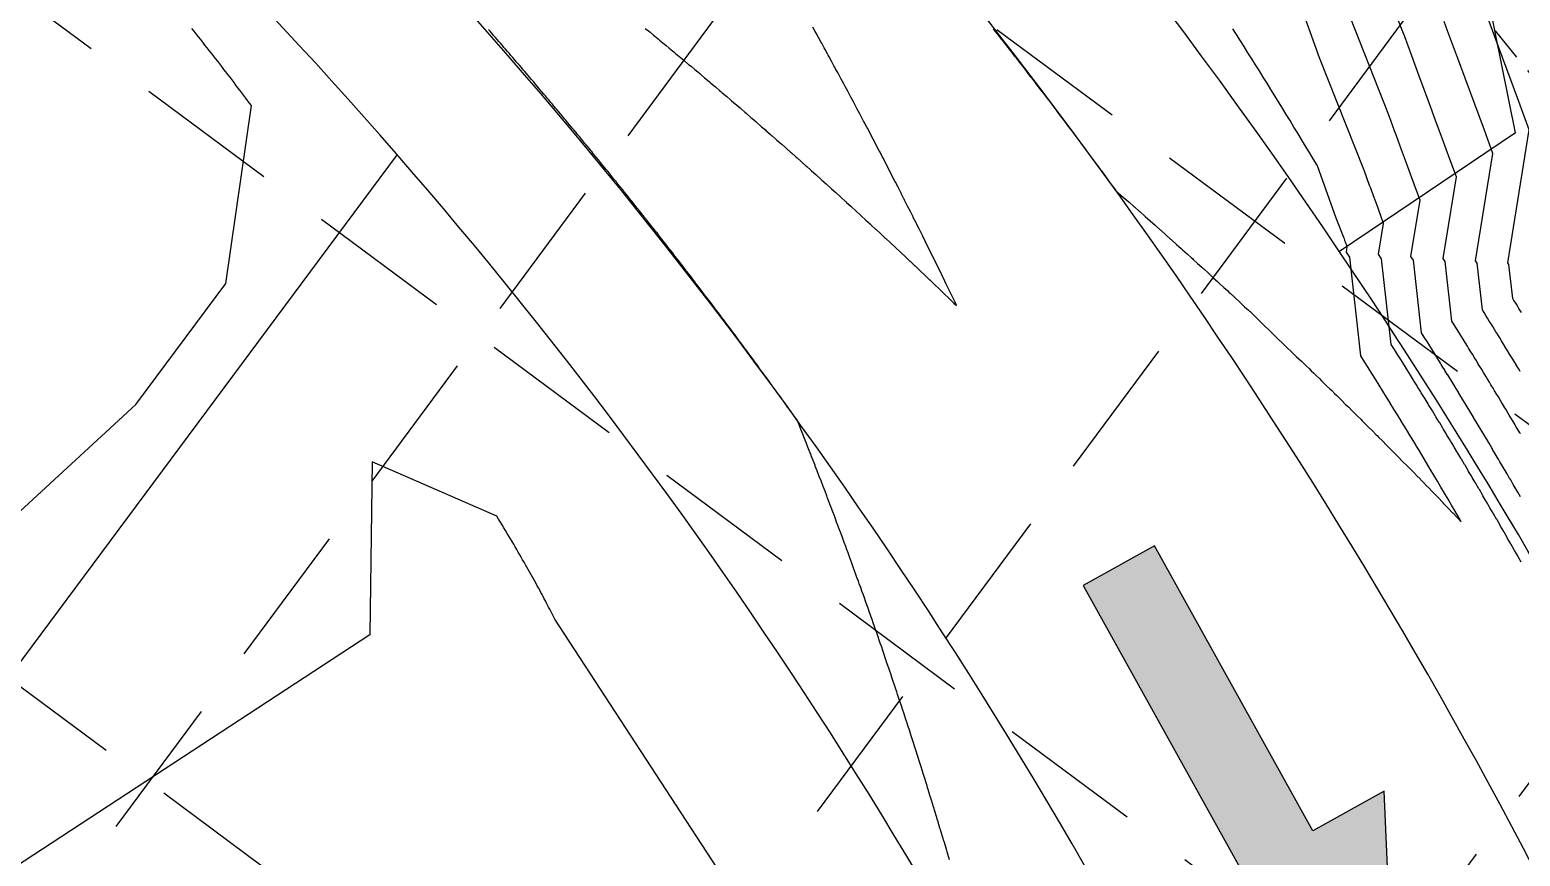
# Model space of a CAD drawing. Header units: feet. Extents: x 2260 to 6199, y 3666 to 7344.
# Drawn here: x 4883.5 to 5023.9, y 4289.2 to 4367 of the extents above; entities that cross this region are included whole.
import ezdxf

# ---------------------------------------------------------------- set-up
doc = ezdxf.new("R2010")
doc.units = ezdxf.units.FT
doc.header["$LTSCALE"] = 40
doc.header["$MEASUREMENT"] = 0
doc.linetypes.add('HIDDEN', pattern=[0.375, 0.25, -0.125])
doc.linetypes.add('TIGHT', pattern=[0.12, 0.08, -0.04])
doc.layers.get('0').update_dxf_attribs({"linetype": 'CONTINUOUS'})
for name, color, linetype in [('BOUNDARY-LINE', 1, 'CONTINUOUS'), ('CONTROL', 8, 'CONTINUOUS'), ('EOP-PROP', 4, 'CONTINUOUS'), ('ESMT-LINE', 6, 'TIGHT'), ('GRID', 254, 'HIDDEN'), ('lots-line', 4, 'CONTINUOUS'), ('PC', 43, 'CONTINUOUS'), ('POND', 5, 'CONTINUOUS'), ('ST-ROW', 2, 'CONTINUOUS')]:
    doc.layers.add(name, color=color, linetype=linetype)

# ---------------------------------------------------------------- blocks, each defined once
blk = doc.blocks.new('arrow')
blk.add_lwpolyline([(-67.01, -25.36), (-59.33, -25.42), (-59.57, -56.14), (-51.89, -56.2), (-51.65, -25.48), (-43.97, -25.54), (-55.3, -2.41), (-67.01, -25.36)], close=True)
at = {"color": 254}
for points in [[(-43.97, -25.54), (-67.01, -25.36), (-55.3, -2.41), (-67.01, -25.36)], [(-59.57, -56.14), (-51.89, -56.2), (-59.33, -25.42), (-51.65, -25.48)]]:
    blk.add_solid(points, dxfattribs=at)

msp = doc.modelspace()

# ---------------------------------------------------------------- hatches: boundary and pattern name
at = {"layer": 'POND'}
h = msp.add_hatch(dxfattribs=at)
h.set_pattern_fill('ANSI31', color=256, scale=60, style=0)
edge = h.paths.add_edge_path()
edge.add_line((4863.35, 6262.33), (4832.61, 6283.58))
edge.add_line((4832.61, 6283.58), (4828.95, 6094.85))
edge.add_line((4828.95, 6094.85), (4828.26, 6021.94))
edge.add_line((4828.26, 6021.94), (4847.63, 5898.39))
edge.add_line((4847.63, 5898.39), (4848.09, 5787.7))
edge.add_line((4848.09, 5787.7), (4853.68, 5749.38))
edge.add_line((4853.68, 5749.38), (4869.8, 5688.77))
edge.add_line((4869.8, 5688.77), (4874.38, 5637.74))
edge.add_line((4874.38, 5637.74), (4884.84, 5598.23))
edge.add_line((4884.84, 5598.23), (4879.89, 5563.29))
edge.add_line((4879.89, 5563.29), (4875.07, 5535.8))
edge.add_line((4875.07, 5535.8), (4886.83, 5492.93))
edge.add_line((4886.83, 5492.93), (4883.05, 5458.46))
edge.add_line((4883.05, 5458.46), (4889.3, 5416.55))
edge.add_line((4889.3, 5416.55), (4906.43, 5313.8))
edge.add_line((4906.43, 5313.8), (4892, 5244.12))
edge.add_line((4892, 5244.12), (4898.16, 5209.04))
edge.add_line((4898.16, 5209.04), (4893.39, 5196.19))
edge.add_line((4893.39, 5196.19), (4908.41, 5098.29))
edge.add_line((4908.41, 5098.29), (4924.31, 5022.58))
edge.add_line((4924.31, 5022.58), (4923.27, 4983.4))
edge.add_line((4923.27, 4983.4), (4937.52, 4964.85))
edge.add_line((4937.52, 4964.85), (4969.27, 4921.35))
edge.add_line((4969.27, 4921.35), (4967.62, 4860.73))
edge.add_line((4967.62, 4860.73), (4960.16, 4836.43))
edge.add_line((4960.16, 4836.43), (4955.17, 4822.59))
edge.add_line((4955.17, 4822.59), (4971.99, 4795.47))
edge.add_line((4971.99, 4795.47), (4979.84, 4773.67))
edge.add_line((4979.84, 4773.67), (4989.69, 4738.4))
edge.add_line((4989.69, 4738.4), (4988.66, 4699.21))
edge.add_line((4988.66, 4699.21), (4985.5, 4689.56))
edge.add_line((4985.5, 4689.56), (4978.63, 4658.69))
edge.add_line((4978.63, 4658.69), (4976.82, 4640.05))
edge.add_line((4976.82, 4640.05), (4998.82, 4615.76))
edge.add_line((4998.82, 4615.76), (5014.41, 4588.23))
edge.add_line((5014.41, 4588.23), (5041.93, 4510.34))
edge.add_line((5041.93, 4510.34), (5037.43, 4487.52))
edge.add_line((5037.43, 4487.52), (5039.13, 4428.44))
edge.add_line((5039.13, 4428.44), (5050.17, 4396.85))
edge.add_line((5050.17, 4396.85), (5077.99, 4337.7))
edge.add_line((5077.99, 4337.7), (5172.27, 4069.55))
edge.add_line((5172.27, 4069.55), (5191.8, 4095.13))
edge.add_line((5191.8, 4095.13), (5125.44, 4396.17))
edge.add_line((5125.44, 4396.17), (5117.34, 4487.53))
edge.add_line((5117.34, 4487.53), (5073.41, 4643.97))
edge.add_line((5073.41, 4643.97), (5064.9, 4695.71))
edge.add_line((5064.9, 4695.71), (5032.39, 4796.89))
edge.add_line((5032.39, 4796.89), (5027.79, 4859.49))
edge.add_line((5027.79, 4859.49), (5015.99, 4975.61))
edge.add_line((5015.99, 4975.61), (4999.41, 5007.17))
edge.add_line((4999.41, 5007.17), (4995.84, 5066.28))
edge.add_line((4995.84, 5066.28), (4938.69, 5327.03))
edge.add_line((4938.69, 5327.03), (4957.4, 5595.01))
edge.add_line((4957.4, 5595.01), (4940.45, 5946.72))
edge.add_line((4940.45, 5946.72), (4931.05, 6032.46))
edge.add_line((4931.05, 6032.46), (4906.39, 6095.71))
edge.add_line((4906.39, 6095.71), (4865.82, 6172.04))
edge.add_line((4865.82, 6172.04), (4864.54, 6247.04))

# ---------------------------------------------------------------- linework, layer by layer
at = {"layer": 'BOUNDARY-LINE', "color": 7}
for q in [(4969.55, 4623.17), (5006.86, 4346.11)]:
    msp.add_line((5023.45, 4357.29), q, dxfattribs=at)
msp.add_arc((4565.37, 4048.39), 532.5, 21.233, 33.9933, dxfattribs=at)
at = {"layer": 'EOP-PROP', "color": 7}
for radius, start in [(518.5, 20.2312), (481.5, 17.5517)]:
    msp.add_arc((4565.37, 4048.39), radius, start, 53.3765, dxfattribs=at)
at = {"layer": 'ESMT-LINE', "color": 7}
msp.add_line((5029.64, 4356.98), (5021.48, 4366.99), dxfattribs=at)
at = {"layer": 'GRID', "linetype": 'HIDDEN', "ltscale": 1.35}
for p, q in [((2648.3, 6091.49), (5250.73, 4162.31)), ((2617.18, 6049.51), (5219.62, 4120.34)), ((2586.07, 6007.54), (5188.5, 4078.36)), ((5828.15, 5555.42), (4738.96, 4086.12)), ((5870.12, 5524.3), (4780.94, 4055)), ((5912.1, 5493.18), (4822.91, 4023.88))]:
    msp.add_line(p, q, dxfattribs=at)
at = {"layer": 'lots-line', "color": 7}
msp.add_line((4918.06, 4355.25), (4847.02, 4259.68), dxfattribs=at)
at = {"layer": 'PC', "color": 43, "flags": 128}
for points, elevation in [([(5023.89, 4328.97), (5023.85, 4329.04), (5023.75, 4329.2), (5023.75, 4329.21), (5023.54, 4329.55), (5023.41, 4329.78), (5023.4, 4329.79), (5023.2, 4330.13), (5023.06, 4330.36), (5023.06, 4330.37), (5022.85, 4330.71), (5022.72, 4330.93), (5022.71, 4330.94), (5022.51, 4331.28), (5022.37, 4331.51), (5022.37, 4331.52), (5022.16, 4331.86), (5022.03, 4332.09), (5022.02, 4332.09), (5021.82, 4332.43), (5021.68, 4332.66), (5021.67, 4332.67), (5021.47, 4333.01), (5021.33, 4333.24), (5021.33, 4333.25), (5021.12, 4333.58), (5020.98, 4333.81), (5020.98, 4333.82), (5020.77, 4334.16), (5020.64, 4334.38), (5020.63, 4334.39), (5020.42, 4334.73), (5020.29, 4334.96), (5020.28, 4334.97), (5020.07, 4335.31), (5019.93, 4335.53), (5019.93, 4335.54), (5019.72, 4335.88), (5019.58, 4336.1), (5019.58, 4336.11), (5019.37, 4336.45), (5019.23, 4336.68), (5019.23, 4336.69), (5019.02, 4337.02), (5018.91, 4337.2), (5018.7, 4337.54), (5018.49, 4337.87), (5018.28, 4338.21), (5018.08, 4338.54), (5017.87, 4338.88), (5017.66, 4339.21), (5017.45, 4339.55), (5016.81, 4345.17), (5016.62, 4345.46), (5017.87, 4353.17), (5017.26, 4354.83), (5016.57, 4356.71), (5015.88, 4358.57), (5015.34, 4360.04), (5014.62, 4361.97), (5014.37, 4362.65), (5013.67, 4364.54), (5012.98, 4366.43), (5012.89, 4366.67), (5001.86, 4394.54)], 542), ([(5023.96, 4316.88), (5023.68, 4317.38), (5023.64, 4317.45), (5023.64, 4317.46), (5023.35, 4317.96), (5023.31, 4318.03), (5023.31, 4318.03), (5023.02, 4318.53), (5022.98, 4318.61), (5022.98, 4318.61), (5022.69, 4319.11), (5022.65, 4319.18), (5022.65, 4319.19), (5022.36, 4319.69), (5022.32, 4319.76), (5022.32, 4319.76), (5022.03, 4320.26), (5021.99, 4320.34), (5021.99, 4320.34), (5021.7, 4320.84), (5021.66, 4320.91), (5021.65, 4320.91), (5021.37, 4321.41), (5021.32, 4321.49), (5021.32, 4321.49), (5021.03, 4321.99), (5020.99, 4322.06), (5020.99, 4322.06), (5020.7, 4322.56), (5020.65, 4322.64), (5020.65, 4322.64), (5020.36, 4323.13), (5020.32, 4323.21), (5020.32, 4323.21), (5020.03, 4323.71), (5019.98, 4323.78), (5019.98, 4323.79), (5019.69, 4324.28), (5019.65, 4324.35), (5019.64, 4324.36), (5019.35, 4324.85), (5019.31, 4324.93), (5019.31, 4324.93), (5019.02, 4325.42), (5018.97, 4325.5), (5018.97, 4325.5), (5018.68, 4325.99), (5018.67, 4326.02), (5018.63, 4326.07), (5018.63, 4326.07), (5018.34, 4326.56), (5018.29, 4326.64), (5018.29, 4326.65), (5018, 4327.14), (5017.95, 4327.21), (5017.95, 4327.22), (5017.66, 4327.71), (5017.61, 4327.78), (5017.61, 4327.79), (5017.32, 4328.28), (5017.27, 4328.35), (5017.27, 4328.36), (5016.98, 4328.84), (5016.93, 4328.92), (5016.93, 4328.93), (5016.63, 4329.41), (5016.59, 4329.49), (5016.58, 4329.49), (5016.29, 4329.98), (5016.24, 4330.06), (5016.24, 4330.06), (5015.94, 4330.55), (5015.9, 4330.63), (5015.9, 4330.63), (5015.6, 4331.12), (5015.55, 4331.2), (5015.55, 4331.2), (5015.25, 4331.69), (5015.21, 4331.76), (5015.2, 4331.77), (5014.91, 4332.25), (5014.86, 4332.33), (5014.86, 4332.33), (5014.56, 4332.82), (5014.51, 4332.9), (5014.51, 4332.9), (5014.21, 4333.38), (5014.16, 4333.46), (5014.16, 4333.47), (5013.86, 4333.95), (5013.83, 4334.01), (5013.53, 4334.49), (5013.23, 4334.98), (5012.93, 4335.46), (5012.63, 4335.94), (5012.33, 4336.42), (5012.03, 4336.9), (5011.73, 4337.38), (5010.82, 4345.44), (5010.54, 4345.86), (5011.01, 4348.77), (5010.78, 4349.39), (5010.52, 4350.1), (5010.26, 4350.8), (5010.06, 4351.36), (5009.79, 4352.09), (5009.69, 4352.34), (5009.43, 4353.06), (5009.17, 4353.77), (5009.14, 4353.86), (5004.98, 4364.36), (4994.81, 4392.64)], 544), ([(5023.89, 4323.03), (5023.65, 4323.45), (5023.56, 4323.6), (5023.56, 4323.61), (5023.31, 4324.03), (5023.23, 4324.18), (5023.22, 4324.19), (5022.98, 4324.61), (5022.89, 4324.76), (5022.88, 4324.76), (5022.64, 4325.18), (5022.55, 4325.33), (5022.55, 4325.34), (5022.3, 4325.76), (5022.21, 4325.91), (5022.21, 4325.92), (5021.96, 4326.33), (5021.87, 4326.49), (5021.87, 4326.49), (5021.62, 4326.91), (5021.53, 4327.06), (5021.53, 4327.07), (5021.28, 4327.48), (5021.26, 4327.53), (5021.19, 4327.64), (5021.19, 4327.64), (5020.94, 4328.06), (5020.85, 4328.21), (5020.85, 4328.22), (5020.6, 4328.63), (5020.51, 4328.78), (5020.5, 4328.79), (5020.26, 4329.21), (5020.17, 4329.36), (5020.16, 4329.36), (5019.91, 4329.78), (5019.82, 4329.93), (5019.82, 4329.94), (5019.57, 4330.35), (5019.48, 4330.5), (5019.47, 4330.51), (5019.22, 4330.92), (5019.13, 4331.08), (5019.13, 4331.08), (5018.88, 4331.5), (5018.79, 4331.65), (5018.78, 4331.65), (5018.53, 4332.07), (5018.44, 4332.22), (5018.44, 4332.23), (5018.19, 4332.64), (5018.09, 4332.79), (5018.09, 4332.8), (5017.84, 4333.21), (5017.75, 4333.36), (5017.74, 4333.37), (5017.49, 4333.78), (5017.4, 4333.93), (5017.39, 4333.94), (5017.14, 4334.35), (5017.05, 4334.5), (5017.04, 4334.51), (5016.79, 4334.92), (5016.7, 4335.07), (5016.69, 4335.08), (5016.44, 4335.49), (5016.37, 4335.6), (5016.11, 4336.01), (5015.86, 4336.42), (5015.61, 4336.83), (5015.35, 4337.24), (5015.1, 4337.65), (5014.84, 4338.06), (5014.59, 4338.46), (5013.81, 4345.3), (5013.58, 4345.66), (5014.44, 4350.97), (5014.02, 4352.11), (5013.54, 4353.4), (5013.07, 4354.69), (5012.7, 4355.7), (5012.21, 4357.03), (5012.03, 4357.5), (5011.55, 4358.8), (5011.07, 4360.1), (5011.01, 4360.26), (5003.42, 4379.45)], 543), ([(5023.99, 4340.38), (5023.88, 4340.58), (5023.76, 4340.77), (5023.64, 4340.96), (5023.52, 4341.15), (5023.4, 4341.34), (5023.28, 4341.52), (5023.17, 4341.71), (5022.81, 4344.89), (5022.7, 4345.06), (5024.73, 4357.57), (5023.74, 4360.26), (5022.61, 4363.31), (5021.5, 4366.33), (5020.62, 4368.72)], 540), ([(4861.88, 4302.64), (4893.44, 4331.73), (4901.92, 4343.11), (4904.34, 4359.86), (4904.16, 4360.1), (4903.98, 4360.34), (4903.8, 4360.58), (4903.62, 4360.82), (4903.44, 4361.07), (4903.25, 4361.31), (4903.07, 4361.55), (4902.88, 4361.8), (4902.7, 4362.04), (4902.51, 4362.29), (4902.32, 4362.54), (4902.13, 4362.79), (4901.94, 4363.03), (4901.74, 4363.28), (4901.55, 4363.54), (4901.36, 4363.79), (4901.16, 4364.04), (4900.96, 4364.29), (4900.77, 4364.55), (4900.57, 4364.8), (4900.37, 4365.06), (4900.17, 4365.31), (4899.96, 4365.57), (4899.76, 4365.83), (4899.56, 4366.09), (4899.35, 4366.35), (4899.14, 4366.61), (4898.93, 4366.87), (4898.73, 4367.14)], 546), ([(4970.11, 4288.84), (4969.89, 4289.59), (4969.85, 4289.71), (4969.81, 4289.84), (4969.59, 4290.57), (4969.55, 4290.7), (4969.51, 4290.83), (4969.3, 4291.55), (4969.26, 4291.69), (4969.21, 4291.83), (4969.01, 4292.52), (4968.96, 4292.67), (4968.91, 4292.82), (4968.71, 4293.5), (4968.66, 4293.66), (4968.61, 4293.82), (4968.41, 4294.47), (4968.36, 4294.64), (4968.3, 4294.81), (4968.11, 4295.45), (4968.05, 4295.62), (4968, 4295.8), (4967.94, 4295.98), (4967.75, 4296.6), (4967.69, 4296.79), (4967.63, 4296.98), (4967.44, 4297.58), (4967.38, 4297.78), (4967.31, 4297.97), (4967.13, 4298.56), (4967.06, 4298.76), (4967, 4298.97), (4966.82, 4299.53), (4966.75, 4299.75), (4966.68, 4299.96), (4966.5, 4300.51), (4966.43, 4300.73), (4966.36, 4300.96), (4966.19, 4301.48), (4966.11, 4301.71), (4966.03, 4301.95), (4965.87, 4302.46), (4965.79, 4302.69), (4965.71, 4302.94), (4965.55, 4303.43), (4965.46, 4303.68), (4965.38, 4303.93), (4965.22, 4304.4), (4965.14, 4304.65), (4965.05, 4304.91), (4964.9, 4305.37), (4964.81, 4305.63), (4964.72, 4305.9), (4964.57, 4306.34), (4964.48, 4306.61), (4964.39, 4306.88), (4964.25, 4307.3), (4964.15, 4307.58), (4964.05, 4307.87), (4963.92, 4308.27), (4963.82, 4308.56), (4963.72, 4308.85), (4963.59, 4309.23), (4963.48, 4309.53), (4963.38, 4309.83), (4963.25, 4310.2), (4963.14, 4310.5), (4963.04, 4310.81), (4962.92, 4311.16), (4962.81, 4311.47), (4962.69, 4311.79), (4962.66, 4311.89), (4962.54, 4312.21), (4962.43, 4312.54), (4962.31, 4312.86), (4962.2, 4313.18), (4962.09, 4313.51), (4961.96, 4313.84), (4961.86, 4314.14), (4961.74, 4314.47), (4961.61, 4314.82), (4961.52, 4315.09), (4961.39, 4315.44), (4961.26, 4315.8), (4961.17, 4316.05), (4961.04, 4316.41), (4960.91, 4316.77), (4960.82, 4317.01), (4960.69, 4317.37), (4960.55, 4317.74), (4960.41, 4318.12), (4960.34, 4318.34), (4960.19, 4318.71), (4960.05, 4319.1), (4959.98, 4319.3), (4959.84, 4319.68), (4959.69, 4320.08), (4959.62, 4320.26), (4959.47, 4320.65), (4959.32, 4321.05), (4959.26, 4321.22), (4959.11, 4321.62), (4958.95, 4322.03), (4958.9, 4322.18), (4958.74, 4322.59), (4958.59, 4323), (4958.54, 4323.13), (4958.38, 4323.55), (4958.21, 4323.98), (4958.17, 4324.09), (4958.01, 4324.52), (4957.84, 4324.95), (4957.8, 4325.04), (4957.64, 4325.48), (4957.46, 4325.92), (4957.44, 4326), (4957.26, 4326.44), (4957.09, 4326.89), (4957.06, 4326.95), (4956.89, 4327.4), (4956.71, 4327.86), (4956.69, 4327.9), (4956.51, 4328.36), (4956.33, 4328.82), (4956.32, 4328.85), (4956.13, 4329.31), (4955.94, 4329.79), (4955.94, 4329.8), (4955.78, 4330.2), (4955.74, 4330.26), (4955.45, 4330.66), (4955.45, 4330.67), (4955.45, 4330.67), (4955.16, 4331.07), (4954.87, 4331.47), (4954.86, 4331.48), (4954.58, 4331.88), (4954.57, 4331.88), (4954.57, 4331.89), (4954.28, 4332.29), (4954.27, 4332.3), (4953.99, 4332.7), (4953.98, 4332.71), (4953.69, 4333.1), (4953.41, 4333.49), (4953.4, 4333.51), (4953.12, 4333.89), (4953.11, 4333.91), (4952.83, 4334.29), (4952.81, 4334.31), (4952.53, 4334.69), (4952.52, 4334.72), (4952.5, 4334.74), (4952.22, 4335.12), (4951.94, 4335.5), (4951.92, 4335.52), (4951.9, 4335.55), (4951.63, 4335.93), (4951.35, 4336.3), (4951.33, 4336.33), (4951.06, 4336.7), (4951.03, 4336.73), (4951.01, 4336.76), (4950.74, 4337.13), (4950.71, 4337.17), (4950.44, 4337.53), (4950.41, 4337.57), (4950.14, 4337.94), (4949.87, 4338.3), (4949.84, 4338.34), (4949.81, 4338.38), (4949.54, 4338.74), (4949.28, 4339.09), (4949.24, 4339.14), (4948.98, 4339.49), (4948.94, 4339.54), (4948.91, 4339.59), (4948.64, 4339.94), (4948.6, 4339.99), (4948.34, 4340.34), (4948.3, 4340.39), (4948.04, 4340.74), (4948, 4340.79), (4947.74, 4341.13), (4947.48, 4341.48), (4947.44, 4341.53), (4947.18, 4341.87), (4947.13, 4341.93), (4946.88, 4342.27), (4946.83, 4342.33), (4946.78, 4342.39), (4946.53, 4342.73), (4946.27, 4343.06), (4946.22, 4343.12), (4946.17, 4343.19), (4945.92, 4343.52), (4945.67, 4343.85), (4945.61, 4343.92), (4945.36, 4344.24), (4945.31, 4344.31), (4945.25, 4344.39), (4945, 4344.71), (4944.76, 4345.03), (4944.7, 4345.11), (4944.45, 4345.42), (4944.39, 4345.5), (4944.15, 4345.82), (4944.09, 4345.9), (4943.84, 4346.21), (4943.78, 4346.29), (4943.71, 4346.37), (4943.47, 4346.69), (4943.23, 4346.99), (4943.16, 4347.08), (4943.09, 4347.17), (4942.85, 4347.47), (4942.62, 4347.78), (4942.55, 4347.87), (4942.47, 4347.96), (4942.24, 4348.26), (4942.16, 4348.35), (4941.93, 4348.65), (4941.69, 4348.95), (4941.62, 4349.04), (4941.38, 4349.34), (4941.31, 4349.44), (4941.23, 4349.54), (4941, 4349.83), (4940.92, 4349.93), (4940.68, 4350.22), (4940.6, 4350.32), (4940.37, 4350.61), (4940.15, 4350.9), (4940.06, 4351), (4939.83, 4351.29), (4939.75, 4351.39), (4939.66, 4351.5), (4939.44, 4351.78), (4939.35, 4351.89), (4939.12, 4352.17), (4938.9, 4352.45), (4938.81, 4352.56), (4938.72, 4352.68), (4938.49, 4352.95), (4938.4, 4353.07), (4938.18, 4353.34), (4938.11, 4353.42), (4938.09, 4353.46), (4937.87, 4353.73), (4937.77, 4353.85), (4937.67, 4353.97), (4937.46, 4354.23), (4937.24, 4354.5), (4937.14, 4354.62), (4937.04, 4354.75), (4936.82, 4355.01), (4936.61, 4355.27), (4936.51, 4355.4), (4936.4, 4355.53), (4936.19, 4355.78), (4936.08, 4355.91), (4935.87, 4356.17), (4935.76, 4356.3), (4935.55, 4356.56), (4935.44, 4356.69), (4935.24, 4356.94), (4935.03, 4357.19), (4934.92, 4357.33), (4934.71, 4357.58), (4934.6, 4357.71), (4934.48, 4357.85), (4934.28, 4358.1), (4934.16, 4358.24), (4933.96, 4358.48), (4933.84, 4358.63), (4933.64, 4358.87), (4933.44, 4359.11), (4933.32, 4359.25), (4933.12, 4359.49), (4933, 4359.63), (4932.87, 4359.78), (4932.68, 4360.02), (4932.55, 4360.17), (4932.35, 4360.4), (4932.23, 4360.55), (4932.03, 4360.78), (4931.9, 4360.94), (4931.71, 4361.17), (4931.52, 4361.39), (4931.39, 4361.55), (4931.25, 4361.71), (4931.06, 4361.93), (4930.93, 4362.09), (4930.74, 4362.31), (4930.55, 4362.53), (4930.42, 4362.69), (4930.23, 4362.91), (4930.09, 4363.07), (4929.95, 4363.24), (4929.77, 4363.45), (4929.58, 4363.66), (4929.44, 4363.83), (4929.29, 4364), (4929.11, 4364.21), (4928.97, 4364.38), (4928.79, 4364.59), (4928.64, 4364.76), (4928.46, 4364.97), (4928.29, 4365.17), (4928.13, 4365.35), (4927.98, 4365.53), (4927.81, 4365.73), (4927.65, 4365.91), (4927.48, 4366.1), (4927.32, 4366.29), (4927.15, 4366.48), (4926.98, 4366.68), (4926.82, 4366.86), (4926.66, 4367.04)], 545), ([(4941.45, 4367.14), (4941.75, 4366.9), (4941.9, 4366.77), (4942.2, 4366.52), (4942.35, 4366.4), (4942.66, 4366.15), (4942.8, 4366.03), (4943.11, 4365.77), (4943.26, 4365.65), (4943.4, 4365.53), (4943.71, 4365.27), (4943.85, 4365.16), (4944.17, 4364.9), (4944.3, 4364.78), (4944.62, 4364.52), (4944.76, 4364.4), (4945.08, 4364.14), (4945.21, 4364.03), (4945.53, 4363.75), (4945.66, 4363.64), (4945.79, 4363.54), (4946.12, 4363.26), (4946.25, 4363.16), (4946.57, 4362.88), (4946.7, 4362.77), (4947.03, 4362.49), (4947.15, 4362.39), (4947.48, 4362.11), (4947.6, 4362.01), (4947.94, 4361.72), (4948.06, 4361.62), (4948.06, 4361.62), (4948.1, 4361.59), (4948.44, 4361.3), (4948.55, 4361.2), (4948.67, 4361.1), (4949.01, 4360.81), (4949.12, 4360.71), (4949.46, 4360.42), (4949.57, 4360.33), (4949.92, 4360.03), (4950.03, 4359.94), (4950.38, 4359.64), (4950.48, 4359.55), (4950.83, 4359.24), (4950.94, 4359.15), (4951.04, 4359.07), (4951.39, 4358.76), (4951.49, 4358.67), (4951.85, 4358.36), (4951.94, 4358.28), (4952.3, 4357.97), (4952.4, 4357.88), (4952.76, 4357.57), (4952.85, 4357.49), (4953.22, 4357.17), (4953.31, 4357.09), (4953.4, 4357.01), (4953.76, 4356.69), (4953.85, 4356.61), (4954.22, 4356.29), (4954.3, 4356.22), (4954.68, 4355.89), (4954.76, 4355.81), (4955.13, 4355.48), (4955.21, 4355.41), (4955.59, 4355.08), (4955.67, 4355.01), (4955.75, 4354.94), (4956.13, 4354.6), (4956.2, 4354.54), (4956.58, 4354.2), (4956.66, 4354.13), (4957.04, 4353.79), (4957.11, 4353.73), (4957.5, 4353.38), (4957.57, 4353.32), (4957.96, 4352.97), (4958.02, 4352.91), (4958.09, 4352.85), (4958.48, 4352.5), (4958.54, 4352.44), (4958.93, 4352.09), (4958.99, 4352.03), (4959.39, 4351.67), (4959.45, 4351.62), (4959.85, 4351.26), (4959.91, 4351.21), (4960.31, 4350.84), (4960.36, 4350.79), (4960.41, 4350.75), (4960.82, 4350.38), (4960.87, 4350.33), (4961.28, 4349.96), (4961.32, 4349.92), (4961.73, 4349.54), (4961.78, 4349.5), (4962.19, 4349.12), (4962.24, 4349.08), (4962.65, 4348.7), (4962.69, 4348.66), (4962.73, 4348.62), (4963.15, 4348.24), (4963.19, 4348.2), (4963.61, 4347.81), (4963.64, 4347.78), (4964.06, 4347.39), (4964.1, 4347.36), (4964.52, 4346.96), (4964.55, 4346.93), (4964.98, 4346.53), (4965.01, 4346.51), (4965.04, 4346.48), (4965.47, 4346.08), (4965.49, 4346.05), (4965.93, 4345.65), (4965.95, 4345.63), (4966.38, 4345.22), (4966.41, 4345.2), (4966.84, 4344.79), (4966.86, 4344.77), (4967.3, 4344.35), (4967.32, 4344.34), (4967.34, 4344.32), (4967.78, 4343.9), (4967.79, 4343.89), (4968.23, 4343.47), (4968.25, 4343.46), (4968.69, 4343.03), (4968.7, 4343.02), (4969.15, 4342.59), (4969.16, 4342.59), (4969.61, 4342.15), (4969.62, 4342.15), (4969.62, 4342.14), (4970.07, 4341.71), (4970.08, 4341.71), (4970.53, 4341.27), (4970.53, 4341.27), (4970.78, 4341.03), (4970.63, 4341.34), (4970.63, 4341.34), (4970.35, 4341.91), (4970.08, 4342.48), (4970.08, 4342.48), (4970.07, 4342.49), (4969.8, 4343.06), (4969.53, 4343.61), (4969.52, 4343.63), (4969.52, 4343.64), (4969.25, 4344.2), (4968.98, 4344.75), (4968.97, 4344.77), (4968.7, 4345.31), (4968.69, 4345.34), (4968.67, 4345.37), (4968.4, 4345.91), (4968.14, 4346.45), (4968.12, 4346.48), (4967.86, 4347.01), (4967.84, 4347.05), (4967.58, 4347.58), (4967.56, 4347.62), (4967.3, 4348.15), (4967.27, 4348.19), (4967.25, 4348.24), (4966.99, 4348.76), (4966.96, 4348.81), (4966.7, 4349.33), (4966.67, 4349.38), (4966.42, 4349.9), (4966.16, 4350.41), (4966.13, 4350.47), (4965.87, 4350.97), (4965.84, 4351.04), (4965.81, 4351.1), (4965.55, 4351.6), (4965.52, 4351.67), (4965.26, 4352.17), (4965.01, 4352.67), (4964.97, 4352.74), (4964.72, 4353.23), (4964.68, 4353.31), (4964.43, 4353.79), (4964.39, 4353.87), (4964.14, 4354.36), (4964.1, 4354.44), (4963.85, 4354.92), (4963.8, 4355.01), (4963.56, 4355.48), (4963.51, 4355.57), (4963.46, 4355.67), (4963.21, 4356.14), (4963.16, 4356.24), (4962.92, 4356.71), (4962.67, 4357.17), (4962.62, 4357.27), (4962.38, 4357.73), (4962.32, 4357.84), (4962.08, 4358.29), (4962.02, 4358.4), (4961.78, 4358.85), (4961.72, 4358.97), (4961.66, 4359.08), (4961.42, 4359.53), (4961.19, 4359.98), (4961.12, 4360.1), (4961.06, 4360.22), (4960.82, 4360.66), (4960.75, 4360.79), (4960.52, 4361.22), (4960.29, 4361.66), (4960.22, 4361.79), (4960.14, 4361.92), (4959.91, 4362.35), (4959.84, 4362.49), (4959.61, 4362.91), (4959.38, 4363.34), (4959.3, 4363.48), (4959.22, 4363.62), (4958.99, 4364.04), (4958.77, 4364.45), (4958.69, 4364.6), (4958.6, 4364.75), (4958.38, 4365.16), (4958.29, 4365.32), (4958.07, 4365.73), (4957.98, 4365.88), (4957.76, 4366.29), (4957.54, 4366.69), (4957.45, 4366.85), (4957.23, 4367.24)], 545), ([(4974.22, 4367.11), (4974.55, 4366.69), (4974.62, 4366.6), (4974.69, 4366.51), (4975.02, 4366.09), (4975.09, 4366.01), (4975.42, 4365.58), (4975.48, 4365.5), (4975.82, 4365.07), (4975.88, 4364.99), (4976.21, 4364.56), (4976.28, 4364.48), (4976.61, 4364.05), (4976.67, 4363.97), (4977.01, 4363.54), (4977.35, 4363.09), (4977.4, 4363.02), (4977.75, 4362.58), (4977.8, 4362.51), (4978.15, 4362.06), (4978.19, 4362), (4978.54, 4361.54), (4978.59, 4361.48), (4978.63, 4361.42), (4978.98, 4360.97), (4979.33, 4360.51), (4979.38, 4360.45), (4979.42, 4360.4), (4979.77, 4359.94), (4980.12, 4359.47), (4980.16, 4359.42), (4980.19, 4359.37), (4980.55, 4358.9), (4980.91, 4358.43), (4980.94, 4358.39), (4981.3, 4357.91), (4981.33, 4357.87), (4981.69, 4357.39), (4981.72, 4357.35), (4981.74, 4357.32), (4982.11, 4356.83), (4982.47, 4356.34), (4982.49, 4356.31), (4982.51, 4356.29), (4982.88, 4355.79), (4983.25, 4355.29), (4983.27, 4355.27), (4983.64, 4354.77), (4983.65, 4354.75), (4984.03, 4354.25), (4984.04, 4354.23), (4984.41, 4353.72), (4984.42, 4353.71), (4984.8, 4353.2), (4984.81, 4353.19), (4984.81, 4353.18), (4985.19, 4352.66), (4985.19, 4352.66), (4985.57, 4352.14), (4985.57, 4352.14), (4985.78, 4351.86), (4986.01, 4351.66), (4986.01, 4351.66), (4986.01, 4351.66), (4986.51, 4351.22), (4987, 4350.79), (4987.01, 4350.78), (4987.03, 4350.77), (4987.51, 4350.34), (4987.53, 4350.33), (4988.01, 4349.9), (4988.04, 4349.88), (4988.51, 4349.46), (4988.54, 4349.43), (4989.01, 4349.02), (4989.47, 4348.61), (4989.51, 4348.58), (4989.96, 4348.17), (4990.01, 4348.13), (4990.05, 4348.09), (4990.5, 4347.69), (4990.94, 4347.3), (4991, 4347.24), (4991.06, 4347.19), (4991.5, 4346.8), (4991.93, 4346.41), (4991.99, 4346.35), (4992.06, 4346.29), (4992.49, 4345.91), (4992.91, 4345.53), (4992.99, 4345.46), (4993.06, 4345.38), (4993.48, 4345.01), (4993.89, 4344.64), (4993.97, 4344.56), (4994.06, 4344.48), (4994.47, 4344.11), (4994.86, 4343.75), (4994.96, 4343.66), (4995.35, 4343.3), (4995.46, 4343.21), (4995.56, 4343.11), (4995.95, 4342.75), (4996.33, 4342.41), (4996.44, 4342.3), (4996.56, 4342.19), (4996.93, 4341.85), (4997.05, 4341.73), (4997.42, 4341.39), (4997.55, 4341.27), (4997.91, 4340.93), (4998.27, 4340.61), (4998.4, 4340.48), (4998.42, 4340.47), (4998.77, 4340.14), (4998.89, 4340.02), (5001.11, 4337.83), (5001.41, 4337.54), (5001.71, 4337.27), (5001.99, 4337), (5002.26, 4336.75), (5002.52, 4336.5), (5002.52, 4336.49), (5002.78, 4336.25), (5003.02, 4336.02), (5003.26, 4335.79), (5003.49, 4335.57), (5003.71, 4335.36), (5003.98, 4335.1), (5004.19, 4334.89), (5004.4, 4334.69), (5004.68, 4334.42), (5004.96, 4334.15), (5005.16, 4333.96), (5005.35, 4333.77), (5005.64, 4333.49), (5005.94, 4333.2), (5006.12, 4333.02), (5006.42, 4332.72), (5006.6, 4332.55), (5006.91, 4332.24), (5007.08, 4332.08), (5007.4, 4331.76), (5007.56, 4331.6), (5007.72, 4331.45), (5008.04, 4331.13), (5008.37, 4330.8), (5008.52, 4330.66), (5008.86, 4330.32), (5009, 4330.18), (5009.34, 4329.84), (5009.47, 4329.71), (5009.6, 4329.58), (5009.95, 4329.23), (5010.31, 4328.87), (5010.43, 4328.76), (5010.54, 4328.64), (5010.9, 4328.28), (5011.27, 4327.9), (5011.38, 4327.8), (5011.48, 4327.7), (5011.85, 4327.32), (5011.95, 4327.23), (5012.33, 4326.84), (5012.42, 4326.75), (5012.8, 4326.36), (5013.2, 4325.96), (5013.28, 4325.88), (5013.35, 4325.81), (5013.75, 4325.4), (5013.82, 4325.33), (5014.22, 4324.92), (5014.28, 4324.86), (5014.69, 4324.43), (5015.12, 4324), (5015.17, 4323.95), (5015.6, 4323.5), (5015.64, 4323.46), (5016.07, 4323.01), (5016.11, 4322.98), (5016.14, 4322.95), (5016.58, 4322.49), (5016.6, 4322.47), (5017.05, 4322), (5017.5, 4321.53), (5017.52, 4321.52), (5017.53, 4321.51), (5017.98, 4321.03), (5018.33, 4320.67), (5018.08, 4321.09), (5018.08, 4321.09), (5017.75, 4321.66), (5017.75, 4321.66), (5017.42, 4322.23), (5017.42, 4322.23), (5017.08, 4322.8), (5017.08, 4322.8), (5016.75, 4323.37), (5016.75, 4323.37), (5016.41, 4323.94), (5016.41, 4323.94), (5016.07, 4324.5), (5016.07, 4324.5), (5016.07, 4324.51), (5015.74, 4325.07), (5015.74, 4325.07), (5015.4, 4325.64), (5015.4, 4325.64), (5015.06, 4326.21), (5015.06, 4326.21), (5015.06, 4326.21), (5014.72, 4326.77), (5014.72, 4326.77), (5014.72, 4326.77), (5014.38, 4327.34), (5014.38, 4327.34), (5014.38, 4327.34), (5014.04, 4327.9), (5014.04, 4327.91), (5014.04, 4327.91), (5013.7, 4328.47), (5013.7, 4328.47), (5013.7, 4328.47), (5013.36, 4329.03), (5013.35, 4329.04), (5013.35, 4329.04), (5013.01, 4329.6), (5013.01, 4329.6), (5013.01, 4329.6), (5012.67, 4330.16), (5012.67, 4330.17), (5012.67, 4330.17), (5012.33, 4330.73), (5012.32, 4330.73), (5012.32, 4330.73), (5011.98, 4331.29), (5011.98, 4331.29), (5011.98, 4331.29), (5011.63, 4331.85), (5011.63, 4331.86), (5011.63, 4331.86), (5011.29, 4332.41), (5011.29, 4332.42), (5010.94, 4332.97), (5010.6, 4333.53), (5010.25, 4334.09), (5009.91, 4334.64), (5009.56, 4335.19), (5009.21, 4335.75), (5008.87, 4336.3), (5007.82, 4345.58), (5007.5, 4346.06), (5007.58, 4346.57), (5007.54, 4346.68), (5007.5, 4346.8), (5007.45, 4346.92), (5007.42, 4347.02), (5007.37, 4347.14), (5007.35, 4347.19), (5007.31, 4347.31), (5007.26, 4347.44), (5007.26, 4347.45), (5006.54, 4349.28), (5004.77, 4354.19), (5004.74, 4354.25), (5004.37, 4354.85), (5004.01, 4355.46), (5003.64, 4356.06), (5003.28, 4356.66), (5002.92, 4357.26), (5002.55, 4357.85), (5002.19, 4358.45), (5001.83, 4359.04), (5001.47, 4359.63), (5001.11, 4360.22), (5000.75, 4360.8), (5000.39, 4361.39), (5000.03, 4361.97), (4999.67, 4362.55), (4999.31, 4363.13), (4998.95, 4363.7), (4998.59, 4364.28), (4998.23, 4364.85), (4997.88, 4365.42), (4997.52, 4365.98), (4997.16, 4366.55), (4996.81, 4367.11)], 545), ([(5023.88, 4334.82), (5023.87, 4334.84), (5023.71, 4335.1), (5023.53, 4335.4), (5023.52, 4335.41), (5023.36, 4335.68), (5023.18, 4335.98), (5023.17, 4335.99), (5023.01, 4336.26), (5022.82, 4336.56), (5022.82, 4336.57), (5022.65, 4336.83), (5022.47, 4337.13), (5022.46, 4337.14), (5022.3, 4337.41), (5022.12, 4337.71), (5022.11, 4337.72), (5021.95, 4337.99), (5021.76, 4338.28), (5021.76, 4338.3), (5021.59, 4338.56), (5021.45, 4338.79), (5021.29, 4339.06), (5021.13, 4339.32), (5020.96, 4339.58), (5020.8, 4339.84), (5020.63, 4340.11), (5020.47, 4340.37), (5020.31, 4340.63), (5019.81, 4345.03), (5019.66, 4345.26), (5021.3, 4355.37), (5020.5, 4357.55), (5019.59, 4360.01), (5018.69, 4362.45), (5017.98, 4364.38), (5017.04, 4366.92), (5016.71, 4367.8)], 541), ([(4953.91, 4279.37), (4932.91, 4311.5), (4932.82, 4311.69), (4932.73, 4311.87), (4932.63, 4312.06), (4932.54, 4312.25), (4932.44, 4312.44), (4932.34, 4312.63), (4932.24, 4312.82), (4932.14, 4313.02), (4932.04, 4313.22), (4931.93, 4313.42), (4931.82, 4313.62), (4931.72, 4313.82), (4931.61, 4314.02), (4931.5, 4314.23), (4931.38, 4314.44), (4931.27, 4314.65), (4931.15, 4314.86), (4931.04, 4315.08), (4930.92, 4315.29), (4930.8, 4315.51), (4930.67, 4315.73), (4930.55, 4315.95), (4930.42, 4316.18), (4930.29, 4316.41), (4930.16, 4316.63), (4930.03, 4316.87), (4929.89, 4317.1), (4929.76, 4317.34), (4929.62, 4317.57), (4929.48, 4317.82), (4929.34, 4318.06), (4929.19, 4318.3), (4929.05, 4318.55), (4928.9, 4318.8), (4928.74, 4319.06), (4928.59, 4319.31), (4928.43, 4319.57), (4928.28, 4319.84), (4928.11, 4320.1), (4927.95, 4320.37), (4927.79, 4320.64), (4927.62, 4320.91), (4927.45, 4321.19), (4915.72, 4326.33), (4915.5, 4310.03), (4874.97, 4283.54)], 546)]:
    msp.add_lwpolyline(points, dxfattribs=dict(at, elevation=elevation))
at = {"layer": 'ST-ROW', "color": 7}
for radius, start in [(532.5, 33.9933), (467.5, 17.5517)]:
    msp.add_arc((4565.37, 4048.39), radius, start, 53.3765, dxfattribs=at)

# ---------------------------------------------------------------- block references
at = {"layer": 'CONTROL', "rotation": 209.5294548887387}
msp.add_blockref('arrow', (4965.25, 4240.21), dxfattribs=at)

doc.saveas('drawing.dxf')
